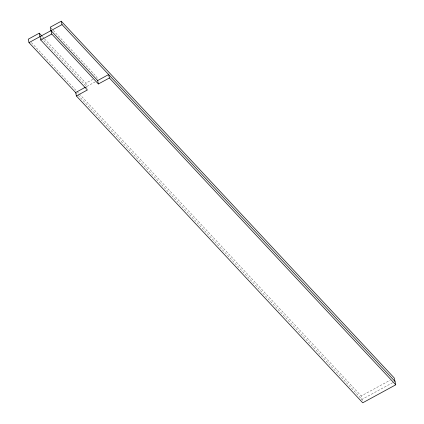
<?xml version="1.0" encoding="UTF-8"?>
<svg xmlns="http://www.w3.org/2000/svg" width="424" height="424" viewBox="0 0 424 424"><rect width="100%" height="100%" fill="white"/><g stroke="black" fill="none" stroke-linecap="round" stroke-linejoin="round"><path stroke-width="0.32" stroke-dasharray="2.12 1.59" d="M87.01 88.261L85.865 83.146L92.814 79.357M95.315 81.821L86.629 86.554L43.147 39.967M362.229 400.526L361.211 395.979L390.181 380.196M392.682 382.66L361.974 399.387L76.071 93.036M50.705 27.677L96.873 77.147L97.128 78.286M42.384 36.559L44.181 38.478M44.626 38.96L85.865 83.146M41.356 38.049L42.702 39.49M31.402 42.58L76.58 90.99M77.035 91.478L78.843 93.413M79.293 93.895L361.211 395.979"/><path stroke-width="0.64" d="M41.939 36.077L39.246 33.194L28.238 39.194L29.002 42.607L75.62 92.554L76.384 95.967L362.737 402.8L395.762 384.806L394.235 377.985L61.263 21.2L50.255 27.2L51.781 34.021L98.395 83.968L109.403 77.974L108.639 74.56L97.637 80.56L98.395 83.968M29.002 42.607L62.026 24.613L61.263 21.2M76.384 95.967L87.392 89.968L40.773 40.02L51.781 34.021M75.62 92.554L85.468 87.19M62.026 24.613L394.998 381.393M109.403 77.974L395.762 384.806M51.018 30.608L97.637 80.56M39.246 33.194L40.773 40.02"/></g></svg>
